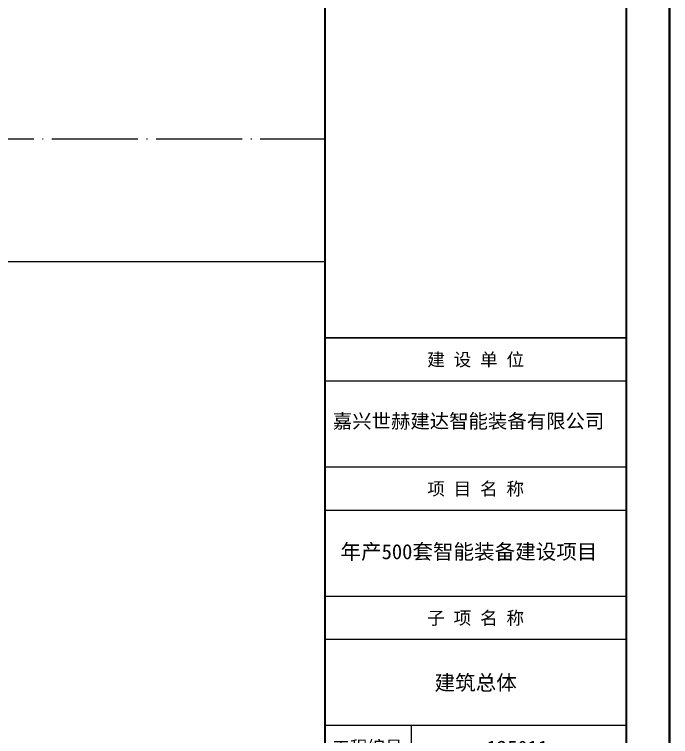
# Model space of a CAD drawing. Header units: millimetres. Extents: x -145765 to 32960, y 14307 to 133157.
# Drawn here: x 17726 to 32960, y 31073 to 47839 of the extents above; entities that cross this region are included whole.
import ezdxf
from ezdxf.enums import TextEntityAlignment as Align

# ---------------------------------------------------------------- set-up
doc = ezdxf.new("R2010")
doc.units = ezdxf.units.MM
doc.header["$LTSCALE"] = 1000
doc.linetypes.add('DOTE', pattern=[2.42, 2, -0.2, 0.02, -0.2])
for name, color, linetype in [('0-cxFrame', 155, 'Continuous'), ('A-AXIS-DOTE', 14, 'DOTE'), ('A-SFCE', 30, 'Continuous')]:
    doc.layers.add(name, color=color, linetype=linetype)
doc.layers.add('0-cxText', color=131, linetype='Continuous', lineweight=25)
doc.styles.add('cx_biaoti', font='')
doc.styles.add('cx_tuming', font='')
doc.styles.add('cx_tuqian1', font='')
doc.styles.add('黑体', font='@TSSDENG', dxfattribs={"width": 0.9, "bigfont": '@TSSDCHN'})
doc.styles.get('cx_biaoti').set_extended_font_data('SimSun')
doc.styles.get('cx_tuming').set_extended_font_data('SimHei')
doc.styles.get('cx_tuqian1').set_extended_font_data('SimSun')

# ---------------------------------------------------------------- blocks, each defined once
blk = doc.blocks.new('zjcx_lan_xiangmu(Dragon)')
for p, q in [((-7000, 9000), (0, 9000)), ((-7000, 6000), (0, 6000)), ((-7000, 3000), (0, 3000)), ((-5000, 1000), (-5000, 0))]:
    blk.add_line(p, q)
at = {"const_width": 30}
for points in [[(-7000, 10000), (0, 10000)], [(-7000, 7000), (0, 7000)], [(-7000, 7000), (0, 7000)], [(-7000, 4000), (0, 4000)], [(-7000, 4000), (0, 4000)], [(-7000, 1000), (0, 1000)], [(-7000, 0), (0, 0)]]:
    blk.add_lwpolyline(points, dxfattribs=at)
blk.add_lwpolyline([(-7000, 10000), (0, 10000), (0, 0), (-7000, 0)], close=True)
at = {"style": 'cx_biaoti'}
for s, p in [('建 设 单 位', (-3500, 9500)), ('项 目 名 称', (-3500, 6500)), ('子 项 名 称', (-3500, 3500)), ('工程编号', (-6013, 500))]:
    blk.add_text(s, height=300, dxfattribs=at).set_placement(p, align=Align.MIDDLE)
blk = doc.blocks.new('T-项目(Dragon)')
blk.add_blockref('zjcx_lan_xiangmu(Dragon)', (0, 0))
at = {"color": 3, "style": 'cx_tuming'}
for s, height, p in [('嘉兴世赫建达智能装备有限公司', 330, (-6816, 7901)), ('年产500套智能装备建设项目 ', 350, (-6638, 4859)), ('125011', 350, (-3245, 297))]:
    blk.add_text(s, height=height, dxfattribs=at).set_placement(p)
blk = doc.blocks.new('zjcx_T1(Dragon)')
at = {"layer": '0-cxFrame', "const_width": 50}
blk.add_lwpolyline([(-7000, 0), (0, 0), (0, 57400), (-7000, 57400)], close=True, dxfattribs=at)
at = {"layer": '0-cxFrame'}
blk.add_blockref('T-项目(Dragon)', (0, 15000), dxfattribs=at)
blk = doc.blocks.new('TK22.A1 L(Dragon)')
at = {"layer": '0-cxFrame', "color": 7, "const_width": 0.5}
blk.add_lwpolyline([(0, 0), (-841, 0), (-841, 594), (0, 594)], close=True, dxfattribs=at)
at = {"layer": '0-cxFrame', "const_width": 0.5}
for points in [[(-80, 10), (-821, 10), (-821, 584), (-80, 584)], [(-10, 10), (-80, 10), (-80, 584), (-10, 584)]]:
    blk.add_lwpolyline(points, close=True, dxfattribs=at)
at = {"layer": '0-cxFrame', "xscale": 0.01, "yscale": 0.01, "zscale": 0.01}
blk.add_blockref('zjcx_T1(Dragon)', (-10, 10), dxfattribs=at)
at = {"style": '黑体', "flags": 4}
blk.add_attdef('图幅', text='', height=3.3, dxfattribs=at).set_placement((-40, 3), align=Align.RIGHT)
at = {"layer": '0-cxText', "flags": 4}
for tag, height, style, p in [('建设单位', 3.5, 'cx_tuming', (-45, 240)), ('项目名称', 3.5, 'cx_tuming', (-45, 210)), ('子项名称', 3.5, 'cx_tuming', (-45, 180)), ('工程编号', 3.3, 'cx_tuqian1', (-35, 165)), ('图名1', 3.5, 'cx_tuming', (-45, 87)), ('图名2', 3.5, 'cx_tuming', (-45, 79)), ('图名3', 3.5, 'cx_tuming', (-45, 71)), ('出图日期', 3.3, 'cx_tuqian1', (-39, 60)), ('专业', 3.3, 'cx_tuqian1', (-55, 52)), ('图号', 3.3, 'cx_tuqian1', (-55, 44)), ('版次', 3.3, 'cx_tuqian1', (-20, 44))]:
    blk.add_attdef(tag, text='', height=height, dxfattribs=dict(at, style=style)).set_placement(p, align=Align.MIDDLE)
at = {"layer": 'Defpoints', "color": 6, "flags": 4}
for tag, height, style, p in [('tufu', 3.3, '黑体', (-12, 12)), ('dwfname', 4, 'cx_tuqian1', (-80, 3))]:
    blk.add_attdef(tag, text='', height=height, dxfattribs=dict(at, style=style)).set_placement(p, align=Align.RIGHT)

msp = doc.modelspace()

# ---------------------------------------------------------------- linework, layer by layer
at = {"layer": 'A-AXIS-DOTE'}
msp.add_line((-49165.4, 44954.1), (24934.6, 44954.1), dxfattribs=at)
at = {"layer": 'A-SFCE'}
msp.add_line((-49165.4, 42104.1), (24934.6, 42104.1), dxfattribs=at)

# ---------------------------------------------------------------- block references
at = {"layer": '0-cxFrame'}
ref = msp.add_blockref('TK22.A1 L(Dragon)', (32934.6, 14331.7), dxfattribs=dict(at, xscale=100, yscale=100, zscale=100))
ref.add_attrib('子项名称', '建筑总体', dxfattribs={"layer": '0-cxText', "height": 350, "style": 'cx_tuming'}).set_placement((28434.6, 32331.7), align=Align.MIDDLE)

doc.saveas('drawing.dxf')
